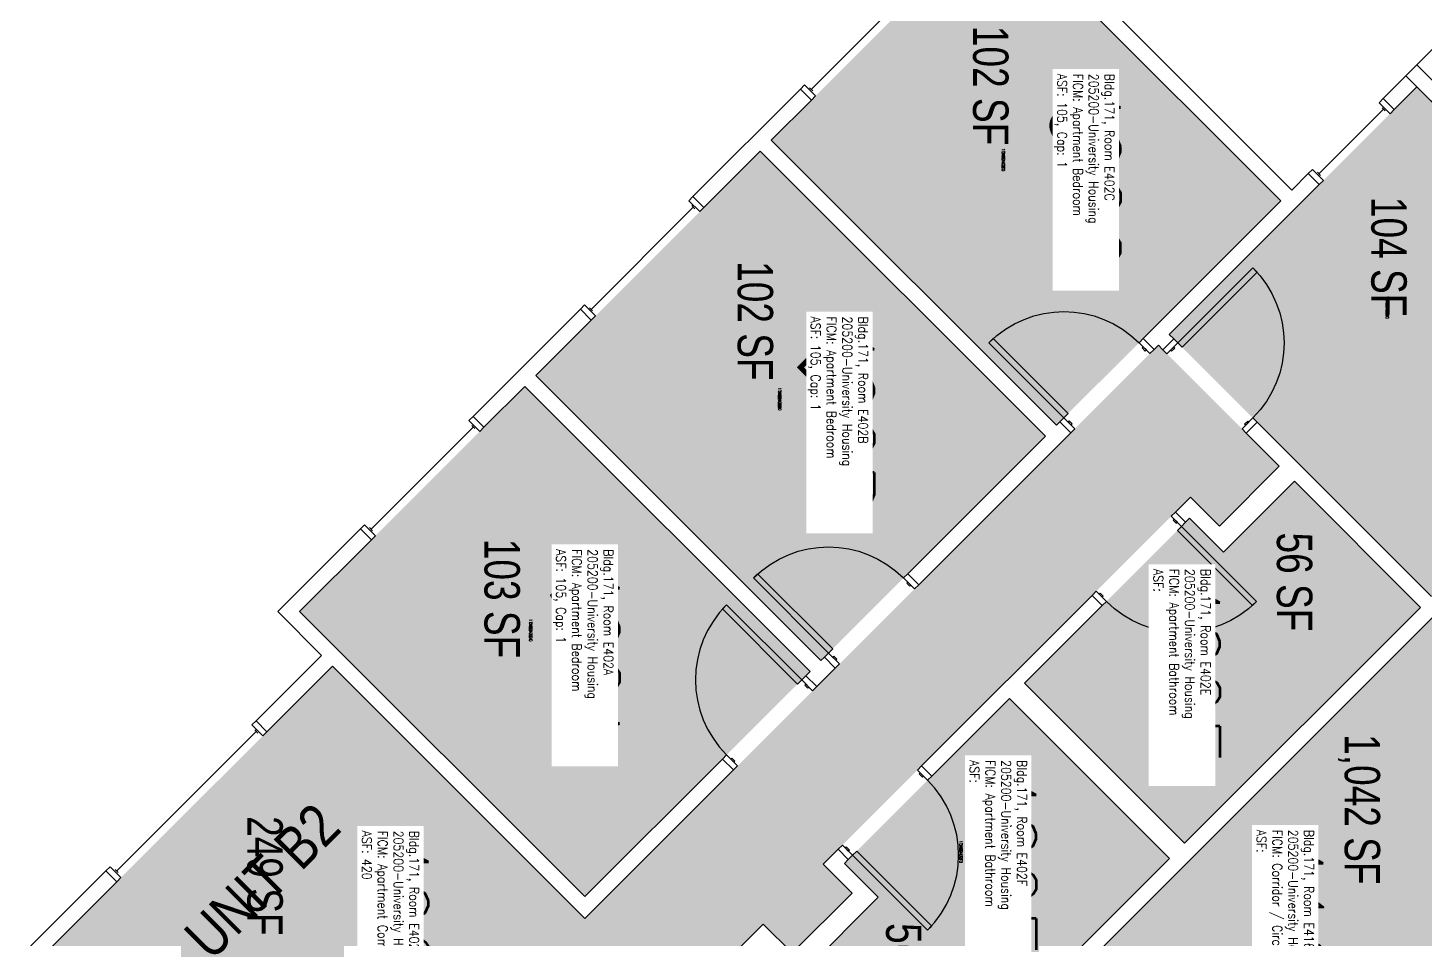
# Model space of a CAD drawing. Header units: inches. Extents: x 9163 to 12690, y -254 to 1288.
# Drawn here: x 9324 to 9797.7, y 284 to 593.1 of the extents above; entities that cross this region are included whole.
import ezdxf
from ezdxf.enums import TextEntityAlignment as Align

# ---------------------------------------------------------------- set-up
doc = ezdxf.new("R2010")
doc.units = ezdxf.units.IN
doc.header["$LTSCALE"] = 48
doc.header["$MEASUREMENT"] = 0
for name, color, linetype in [('A-AREA-IDEN', 1, 'Continuous'), ('A-DOOR', 2, 'Continuous'), ('A-GLAZ', 1, 'Continuous'), ('A-IDEN-RNUM', 7, 'Continuous'), ('A-IDEN-SNUM', 4, 'Continuous'), ('A-IDEN-VNUM', 4, 'Continuous'), ('A-ROOM', 1, 'Continuous'), ('A-WALL', 5, 'Continuous'), ('AREA-TEXT', 3, 'Continuous'), ('Rooms-Category-Color', 7, 'Continuous'), ('Rooms-College-Color', 7, 'Continuous'), ('Rooms-Department-Color', 7, 'Continuous'), ('Rooms-Division-Color', 7, 'Continuous'), ('Rooms-Information', 7, 'Continuous')]:
    doc.layers.add(name, color=color, linetype=linetype)
doc.styles.add('AREA', font='arial.ttf', dxfattribs={"width": 0.75, "height": 12})
doc.styles.add('ROOMSNUMBER', font='txt.shx', dxfattribs={"height": 0.03})
doc.styles.add('ROOMVNUMBER', font='simplex.shx', dxfattribs={"width": 0.85})
doc.styles.get("Standard").update_dxf_attribs({"font": 'ARIALN.TTF'})

msp = doc.modelspace()

# ---------------------------------------------------------------- hatches: boundary and pattern name
h = msp.add_hatch()
h.set_pattern_fill('ANSI31', color=256, style=0)
h.set_pattern_definition([(180.000002, (9472.75031, 986.51958), (-4e-09, 0.125), [])])
h.paths.add_polyline_path([(9651.28, 339.22), (9609.75, 297.69), (9616.26, 291.18), (9657.79, 332.71)], flags=9)
at = {"layer": 'Rooms-Category-Color', "true_color": 0xadadad}
msp.add_hatch(color=253, dxfattribs=at).paths.add_polyline_path([(11029.83, 999.18), (10980.83, 999.18), (10980.83, 1009.26), (10925.69, 1009.26), (10925.69, 1034.26), (10843.37, 1034.26), (10843.37, 1009.26), (10416.27, 1009.26), (10206, 798.98), (10188.32, 816.66), (10130.11, 758.45), (10147.79, 740.77), (9631.02, 224.01), (9613.34, 241.68), (9555.13, 183.47), (9572.81, 165.79), (9505.89, 98.87), (9517.47, 87.29), (9506.15, 75.98), (9498.72, 68.54), (9513.59, 53.35), (9544.69, 22.24), (9691.06, 169.49), (9691.77, 170.2), (9676.92, 185.05), (9743.84, 251.97), (9761.52, 234.29), (9819.73, 292.51), (9802.05, 310.18), (10318.82, 826.95), (10336.49, 809.27), (10394.71, 867.48), (10377.03, 885.16), (10443.95, 952.08), (10554.07, 841.95), (10632.39, 920.61), (10981.46, 920.61), (10981.46, 930.68), (10998.08, 930.68), (10998.08, 926.93), (11027.46, 926.93)])
at = {"layer": 'Rooms-Category-Color', "true_color": 0x728ef3}
for points in [[(9575.98, 555.04), (9652.08, 631.15), (9748.78, 534.45), (9672.66, 458.35), (9576.28, 554.72)], [(9883.83, 484.23), (9794.92, 573.16), (9710.95, 489.19), (9799.87, 400.27)], [(9572.27, 551.33), (9496.16, 475.23), (9592.84, 378.53), (9668.96, 454.63), (9572.57, 551.01)], [(9413.87, 198.31), (9473.37, 257.81), (9547.71, 183.47), (9590.93, 226.69), (9584.6, 233.02), (9588.31, 236.73), (9594.64, 230.41), (9609.63, 245.4), (9574.72, 280.31), (9559.73, 265.32), (9564.27, 260.78), (9560.56, 257.06), (9550.89, 266.73), (9573.3, 289.15), (9583.11, 279.34), (9603.44, 299.67), (9593.63, 309.48), (9718.11, 433.95), (9727.92, 424.14), (9748.25, 444.47), (9707.24, 485.48), (9512.78, 291.03), (9427.22, 376.59), (9331.41, 280.77)], [(9492.45, 471.52), (9416.08, 395.15), (9512.78, 298.45), (9589.15, 374.82), (9492.75, 471.19)], [(9717.83, 426.78), (9661.88, 370.83), (9716.15, 316.56), (9796.14, 396.55), (9753.37, 439.34), (9729.33, 415.3)], [(9711.02, 311.42), (9631.02, 231.43), (9588.24, 274.21), (9612.28, 298.25), (9600.79, 309.74), (9656.75, 365.7)]]:
    msp.add_hatch(color=171, dxfattribs=at).paths.add_polyline_path(points)
at = {"layer": 'Rooms-College-Color', "true_color": 0xadadad}
for points in [[(11029.83, 999.18), (10980.83, 999.18), (10980.83, 1009.26), (10925.69, 1009.26), (10925.69, 1034.26), (10843.37, 1034.26), (10843.37, 1009.26), (10416.27, 1009.26), (10206, 798.98), (10188.32, 816.66), (10130.11, 758.45), (10147.79, 740.77), (9631.02, 224.01), (9613.34, 241.68), (9555.13, 183.47), (9572.81, 165.79), (9505.89, 98.87), (9517.47, 87.29), (9506.15, 75.98), (9498.72, 68.54), (9513.59, 53.35), (9544.69, 22.24), (9691.06, 169.49), (9691.77, 170.2), (9676.92, 185.05), (9743.84, 251.97), (9761.52, 234.29), (9819.73, 292.51), (9802.05, 310.18), (10318.82, 826.95), (10336.49, 809.27), (10394.71, 867.48), (10377.03, 885.16), (10443.95, 952.08), (10554.07, 841.95), (10632.39, 920.61), (10981.46, 920.61), (10981.46, 930.68), (10998.08, 930.68), (10998.08, 926.93), (11027.46, 926.93)], [(9575.98, 555.04), (9652.08, 631.15), (9748.78, 534.45), (9672.66, 458.35), (9576.28, 554.72)], [(9883.83, 484.23), (9794.92, 573.16), (9710.95, 489.19), (9799.87, 400.27)], [(9572.27, 551.33), (9496.16, 475.23), (9592.84, 378.53), (9668.96, 454.63), (9572.57, 551.01)], [(9413.87, 198.31), (9473.37, 257.81), (9547.71, 183.47), (9590.93, 226.69), (9584.6, 233.02), (9588.31, 236.73), (9594.64, 230.41), (9609.63, 245.4), (9574.72, 280.31), (9559.73, 265.32), (9564.27, 260.78), (9560.56, 257.06), (9550.89, 266.73), (9573.3, 289.15), (9583.11, 279.34), (9603.44, 299.67), (9593.63, 309.48), (9718.11, 433.95), (9727.92, 424.14), (9748.25, 444.47), (9707.24, 485.48), (9512.78, 291.03), (9427.22, 376.59), (9331.41, 280.77)], [(9492.45, 471.52), (9416.08, 395.15), (9512.78, 298.45), (9589.15, 374.82), (9492.75, 471.19)], [(9717.83, 426.78), (9661.88, 370.83), (9716.15, 316.56), (9796.14, 396.55), (9753.37, 439.34), (9729.33, 415.3)], [(9711.02, 311.42), (9631.02, 231.43), (9588.24, 274.21), (9612.28, 298.25), (9600.79, 309.74), (9656.75, 365.7)]]:
    msp.add_hatch(color=253, dxfattribs=at).paths.add_polyline_path(points)
at = {"layer": 'Rooms-Department-Color', "true_color": 0xacacac}
msp.add_hatch(color=253, dxfattribs=at).paths.add_polyline_path([(11029.83, 999.18), (10980.83, 999.18), (10980.83, 1009.26), (10925.69, 1009.26), (10925.69, 1034.26), (10843.37, 1034.26), (10843.37, 1009.26), (10416.27, 1009.26), (10206, 798.98), (10188.32, 816.66), (10130.11, 758.45), (10147.79, 740.77), (9631.02, 224.01), (9613.34, 241.68), (9555.13, 183.47), (9572.81, 165.79), (9505.89, 98.87), (9517.47, 87.29), (9506.15, 75.98), (9498.72, 68.54), (9513.59, 53.35), (9544.69, 22.24), (9691.06, 169.49), (9691.77, 170.2), (9676.92, 185.05), (9743.84, 251.97), (9761.52, 234.29), (9819.73, 292.51), (9802.05, 310.18), (10318.82, 826.95), (10336.49, 809.27), (10394.71, 867.48), (10377.03, 885.16), (10443.95, 952.08), (10554.07, 841.95), (10632.39, 920.61), (10981.46, 920.61), (10981.46, 930.68), (10998.08, 930.68), (10998.08, 926.93), (11027.46, 926.93)])
at = {"layer": 'Rooms-Department-Color', "true_color": 0x604aed}
for points in [[(9575.98, 555.04), (9652.08, 631.15), (9748.78, 534.45), (9672.66, 458.35), (9576.28, 554.72)], [(9883.83, 484.23), (9794.92, 573.16), (9710.95, 489.19), (9799.87, 400.27)], [(9572.27, 551.33), (9496.16, 475.23), (9592.84, 378.53), (9668.96, 454.63), (9572.57, 551.01)], [(9413.87, 198.31), (9473.37, 257.81), (9547.71, 183.47), (9590.93, 226.69), (9584.6, 233.02), (9588.31, 236.73), (9594.64, 230.41), (9609.63, 245.4), (9574.72, 280.31), (9559.73, 265.32), (9564.27, 260.78), (9560.56, 257.06), (9550.89, 266.73), (9573.3, 289.15), (9583.11, 279.34), (9603.44, 299.67), (9593.63, 309.48), (9718.11, 433.95), (9727.92, 424.14), (9748.25, 444.47), (9707.24, 485.48), (9512.78, 291.03), (9427.22, 376.59), (9331.41, 280.77)], [(9492.45, 471.52), (9416.08, 395.15), (9512.78, 298.45), (9589.15, 374.82), (9492.75, 471.19)], [(9717.83, 426.78), (9661.88, 370.83), (9716.15, 316.56), (9796.14, 396.55), (9753.37, 439.34), (9729.33, 415.3)], [(9711.02, 311.42), (9631.02, 231.43), (9588.24, 274.21), (9612.28, 298.25), (9600.79, 309.74), (9656.75, 365.7)]]:
    msp.add_hatch(color=173, dxfattribs=at).paths.add_polyline_path(points)
at = {"layer": 'Rooms-Division-Color', "true_color": 0xadadad}
msp.add_hatch(color=253, dxfattribs=at).paths.add_polyline_path([(11029.83, 999.18), (10980.83, 999.18), (10980.83, 1009.26), (10925.69, 1009.26), (10925.69, 1034.26), (10843.37, 1034.26), (10843.37, 1009.26), (10416.27, 1009.26), (10206, 798.98), (10188.32, 816.66), (10130.11, 758.45), (10147.79, 740.77), (9631.02, 224.01), (9613.34, 241.68), (9555.13, 183.47), (9572.81, 165.79), (9505.89, 98.87), (9517.47, 87.29), (9506.15, 75.98), (9498.72, 68.54), (9513.59, 53.35), (9544.69, 22.24), (9691.06, 169.49), (9691.77, 170.2), (9676.92, 185.05), (9743.84, 251.97), (9761.52, 234.29), (9819.73, 292.51), (9802.05, 310.18), (10318.82, 826.95), (10336.49, 809.27), (10394.71, 867.48), (10377.03, 885.16), (10443.95, 952.08), (10554.07, 841.95), (10632.39, 920.61), (10981.46, 920.61), (10981.46, 930.68), (10998.08, 930.68), (10998.08, 926.93), (11027.46, 926.93)])
at = {"layer": 'Rooms-Division-Color', "true_color": 0x604aed}
for points in [[(9575.98, 555.04), (9652.08, 631.15), (9748.78, 534.45), (9672.66, 458.35), (9576.28, 554.72)], [(9883.83, 484.23), (9794.92, 573.16), (9710.95, 489.19), (9799.87, 400.27)], [(9572.27, 551.33), (9496.16, 475.23), (9592.84, 378.53), (9668.96, 454.63), (9572.57, 551.01)], [(9413.87, 198.31), (9473.37, 257.81), (9547.71, 183.47), (9590.93, 226.69), (9584.6, 233.02), (9588.31, 236.73), (9594.64, 230.41), (9609.63, 245.4), (9574.72, 280.31), (9559.73, 265.32), (9564.27, 260.78), (9560.56, 257.06), (9550.89, 266.73), (9573.3, 289.15), (9583.11, 279.34), (9603.44, 299.67), (9593.63, 309.48), (9718.11, 433.95), (9727.92, 424.14), (9748.25, 444.47), (9707.24, 485.48), (9512.78, 291.03), (9427.22, 376.59), (9331.41, 280.77)], [(9492.45, 471.52), (9416.08, 395.15), (9512.78, 298.45), (9589.15, 374.82), (9492.75, 471.19)], [(9717.83, 426.78), (9661.88, 370.83), (9716.15, 316.56), (9796.14, 396.55), (9753.37, 439.34), (9729.33, 415.3)], [(9711.02, 311.42), (9631.02, 231.43), (9588.24, 274.21), (9612.28, 298.25), (9600.79, 309.74), (9656.75, 365.7)]]:
    msp.add_hatch(color=173, dxfattribs=at).paths.add_polyline_path(points)

# ---------------------------------------------------------------- linework, layer by layer
at = {"layer": 'A-DOOR'}
for points in [[(9713.86, 486.28), (9715.28, 484.86), (9740.73, 510.32), (9739.32, 511.73)], [(9675.24, 460.91), (9676.65, 462.32), (9651.2, 487.78), (9649.78, 486.37)], [(9704.41, 482.65), (9705.82, 484.07), (9702.11, 487.78), (9700.69, 486.37)], [(9703.17, 483.89), (9702.82, 483.54), (9701.76, 484.6), (9702.11, 484.95)], [(9710.15, 482.57), (9708.74, 483.98), (9712.45, 487.69), (9713.86, 486.28)], [(9711.39, 483.8), (9711.74, 483.45), (9712.8, 484.51), (9712.45, 484.86)], [(9678.95, 457.2), (9677.54, 455.78), (9673.82, 459.5), (9675.24, 460.91)], [(9677.71, 458.43), (9678.07, 458.79), (9677.01, 459.85), (9676.65, 459.5)], [(9735.61, 457.11), (9737.02, 455.7), (9740.73, 459.41), (9739.32, 460.82)], [(9736.84, 458.35), (9736.49, 458.7), (9737.55, 459.76), (9737.9, 459.41)], [(9711.64, 427.49), (9713.06, 428.9), (9716.5, 425.45), (9715.09, 424.04)], [(9712.62, 426.51), (9712.26, 426.16), (9713.32, 425.1), (9713.68, 425.45)], [(9715.09, 424.04), (9713.68, 422.63), (9739.13, 397.17), (9740.55, 398.58)], [(9595.42, 381.09), (9596.84, 382.51), (9571.38, 407.96), (9569.97, 406.55)], [(9624.59, 402.84), (9626.01, 404.25), (9622.29, 407.96), (9620.88, 406.55)], [(9623.35, 404.08), (9623, 403.72), (9621.94, 404.78), (9622.29, 405.14)], [(9686.19, 402.03), (9684.77, 400.62), (9688.22, 397.17), (9689.63, 398.58)], [(9687.16, 401.06), (9687.51, 401.41), (9688.57, 400.35), (9688.22, 400)], [(9586.32, 371.99), (9584.91, 370.58), (9559.45, 396.03), (9560.86, 397.45)], [(9599.14, 377.38), (9597.72, 375.97), (9594.01, 379.68), (9595.42, 381.09)], [(9597.9, 378.62), (9598.25, 378.97), (9597.19, 380.03), (9596.84, 379.68)], [(9590.03, 368.28), (9591.45, 369.69), (9587.73, 373.4), (9586.32, 371.99)], [(9588.79, 369.52), (9588.44, 369.16), (9587.38, 370.22), (9587.73, 370.58)], [(9564.58, 342.82), (9563.16, 341.41), (9559.45, 345.12), (9560.86, 346.53)], [(9563.34, 344.06), (9563.69, 344.41), (9562.63, 345.47), (9562.28, 345.12)], [(9625.55, 341.4), (9626.97, 342.81), (9630.41, 339.36), (9629, 337.95)], [(9626.53, 340.42), (9626.17, 340.07), (9627.23, 339.01), (9627.59, 339.36)], [(9600.1, 315.94), (9598.68, 314.53), (9602.13, 311.08), (9603.54, 312.49)], [(9601.07, 314.97), (9601.42, 315.32), (9602.48, 314.26), (9602.13, 313.91)], [(9603.54, 312.49), (9604.96, 313.91), (9630.41, 288.45), (9629, 287.04)]]:
    msp.add_lwpolyline(points, close=True, dxfattribs=at)
at = {"layer": 'A-DOOR', "extrusion": (2.24931e-68, -2.24931e-68, -1)}
for centre, start, end in [((-9713.86, 486.28), 135, 225), ((-9675.24, 460.91), 45, 135), ((-9595.42, 381.09), 45, 135), ((-9715.09, 424.04), 225, 315)]:
    msp.add_arc(centre, 36, start, end, dxfattribs=at)
at = {"layer": 'A-DOOR'}
for centre, start, end in [((9586.32, 371.99), 135, 225), ((9603.54, 312.49), 315, 45)]:
    msp.add_arc(centre, 36, start, end, dxfattribs=at)
at = {"layer": 'A-GLAZ'}
for p, q in [((9589.52, 572.3), (9624.17, 606.95)), ((9590.05, 571.77), (9588.99, 572.83)), ((9761.68, 543.64), (9783.6, 565.56)), ((9784.13, 565.03), (9783.07, 566.09)), ((9762.21, 543.11), (9761.15, 544.17)), ((9514.9, 497.68), (9549.55, 532.33)), ((9550.08, 531.8), (9549.02, 532.86)), ((9515.43, 497.15), (9514.37, 498.21)), ((9440.32, 423.1), (9474.97, 457.75)), ((9475.5, 457.22), (9474.44, 458.28)), ((9440.85, 422.57), (9439.79, 423.63)), ((9354.03, 307.11), (9401.41, 354.48)), ((9401.94, 353.95), (9400.87, 355.01)), ((9354.56, 306.58), (9353.5, 307.64))]:
    msp.add_line(p, q, dxfattribs=at)
for points in [[(9587.31, 573.8), (9585.9, 572.39), (9589.61, 568.67), (9591.02, 570.09)], [(9782.1, 567.77), (9783.51, 569.18), (9787.22, 565.47), (9785.81, 564.05)], [(9759.47, 545.14), (9758.05, 543.72), (9761.77, 540.01), (9763.18, 541.43)], [(9548.05, 534.54), (9549.46, 535.95), (9553.17, 532.24), (9551.76, 530.82)], [(9512.69, 499.18), (9511.28, 497.77), (9514.99, 494.06), (9516.4, 495.47)], [(9473.47, 459.96), (9474.88, 461.37), (9478.6, 457.66), (9477.18, 456.25)], [(9438.11, 424.6), (9436.7, 423.19), (9440.41, 419.48), (9441.83, 420.89)], [(9399.9, 356.69), (9401.32, 358.11), (9405.03, 354.4), (9403.61, 352.98)], [(9351.82, 308.61), (9350.41, 307.2), (9354.12, 303.48), (9355.53, 304.9)]]:
    msp.add_lwpolyline(points, close=True, dxfattribs=at)
at = {"layer": 'A-WALL'}
for p, q in [((9652.08, 638.57), (9752.49, 538.16)), ((9748.78, 534.45), (9652.08, 631.15)), ((9802.61, 588.28), (9791.2, 576.87)), ((9783.51, 569.18), (9794.92, 580.59)), ((9794.92, 580.59), (9891.26, 484.24)), ((9794.92, 573.16), (9787.22, 565.47)), ((9791.2, 576.87), (9887.55, 480.53)), ((9883.84, 484.24), (9794.92, 573.16)), ((9549.46, 535.95), (9585.9, 572.39)), ((9589.61, 568.67), (9575.98, 555.04)), ((9585.9, 572.39), (9589.61, 568.67)), ((9787.22, 565.47), (9783.51, 569.18)), ((9575.98, 555.04), (9672.68, 458.35)), ((9572.27, 551.33), (9553.17, 532.24)), ((9668.96, 454.63), (9572.27, 551.33)), ((9752.49, 538.16), (9758.05, 543.72)), ((9761.77, 540.01), (9755.76, 534.01)), ((9758.05, 543.72), (9761.77, 540.01)), ((9553.17, 532.24), (9549.46, 535.95)), ((9702.11, 487.78), (9748.78, 534.45)), ((9755.76, 534.01), (9710.95, 489.19)), ((9474.88, 461.37), (9511.28, 497.77)), ((9511.28, 497.77), (9514.99, 494.06)), ((9514.99, 494.06), (9496.16, 475.23)), ((9710.95, 489.19), (9712.45, 487.69)), ((9705.82, 484.07), (9702.11, 487.78)), ((9707.24, 485.48), (9705.82, 484.07)), ((9708.74, 483.98), (9707.24, 485.48)), ((9712.45, 487.69), (9708.74, 483.98)), ((9496.16, 475.23), (9592.86, 378.53)), ((9492.45, 471.52), (9478.6, 457.66)), ((9589.15, 374.82), (9492.45, 471.52)), ((9478.6, 457.66), (9474.88, 461.37)), ((9672.68, 458.35), (9673.82, 459.5)), ((9673.82, 459.5), (9677.54, 455.78)), ((9677.54, 455.78), (9626.01, 404.25)), ((9737.02, 455.7), (9740.73, 459.41)), ((9738.88, 453.84), (9737.02, 455.7)), ((9740.73, 459.41), (9742.59, 457.55)), ((9742.59, 457.55), (9799.87, 400.27)), ((9622.29, 407.96), (9668.96, 454.63)), ((9748.25, 444.47), (9738.88, 453.84)), ((9727.92, 424.14), (9748.25, 444.47)), ((9753.37, 439.34), (9729.33, 415.3)), ((9796.15, 396.56), (9753.37, 439.34)), ((9713.06, 428.9), (9718.11, 433.95)), ((9718.11, 433.95), (9727.92, 424.14)), ((9716.5, 425.45), (9713.06, 428.9)), ((9717.84, 426.79), (9716.5, 425.45)), ((9729.33, 415.3), (9717.84, 426.79)), ((9408.66, 395.15), (9436.7, 423.19)), ((9436.7, 423.19), (9440.41, 419.48)), ((9440.41, 419.48), (9416.08, 395.15)), ((9626.01, 404.25), (9622.29, 407.96)), ((9626.97, 342.81), (9684.77, 400.62)), ((9684.77, 400.62), (9688.22, 397.17)), ((9423.51, 380.3), (9408.66, 395.15)), ((9416.08, 395.15), (9512.78, 298.45)), ((9800.31, 393.29), (9631.02, 224.01)), ((9688.22, 397.17), (9661.88, 370.83)), ((9716.15, 316.56), (9796.15, 396.56)), ((9401.32, 358.11), (9423.51, 380.3)), ((9592.86, 378.53), (9594.01, 379.68)), ((9594.01, 379.68), (9597.72, 375.97)), ((9427.22, 376.59), (9405.03, 354.4)), ((9512.78, 291.03), (9427.22, 376.59)), ((9587.73, 373.4), (9589.15, 374.82)), ((9597.72, 375.97), (9591.45, 369.69)), ((9591.45, 369.69), (9587.73, 373.4)), ((9661.88, 370.83), (9716.15, 316.56)), ((9656.75, 365.7), (9630.41, 339.36)), ((9711.02, 311.43), (9656.75, 365.7)), ((9405.03, 354.4), (9401.32, 358.11)), ((9512.78, 298.45), (9559.45, 345.12)), ((9563.16, 341.41), (9512.78, 291.03)), ((9559.45, 345.12), (9563.16, 341.41)), ((9630.41, 339.36), (9626.97, 342.81)), ((9593.63, 309.48), (9598.68, 314.53)), ((9598.68, 314.53), (9602.13, 311.08)), ((9603.44, 299.67), (9593.63, 309.48)), ((9602.13, 311.08), (9600.79, 309.74)), ((9600.79, 309.74), (9612.28, 298.25)), ((9631.02, 231.43), (9711.02, 311.43)), ((9323.98, 280.77), (9350.41, 307.2)), ((9354.12, 303.48), (9331.41, 280.77)), ((9350.41, 307.2), (9354.12, 303.48)), ((9583.11, 279.34), (9603.44, 299.67)), ((9612.28, 298.25), (9588.24, 274.21)), ((9550.89, 266.73), (9573.3, 289.15)), ((9573.3, 289.15), (9583.11, 279.34))]:
    msp.add_line(p, q, dxfattribs=at)

# ---------------------------------------------------------------- texts
at = {"layer": 'A-AREA-IDEN'}
msp.add_text('UNIT B2', height=14.4, rotation=45, dxfattribs=at).set_placement((9408.47, 298.61), align=Align.CENTER)
at = {"layer": 'A-IDEN-RNUM', "style": 'ROOMSNUMBER', "width": 0.85}
for s, p in [('0402-C0', (9654.7, 548.39)), ('0402-D0', (9784.84, 498.42)), ('0402-B0', (9578.88, 467.26)), ('0402-A0', (9494.46, 388.82)), ('0402-E0', (9714.19, 374.03)), ('0402-F0', (9640.29, 313.67)), ('0416-A0', (9753.92, 304.21))]:
    msp.add_text(s, height=1, rotation=270, dxfattribs=at).set_placement(p, align=Align.MIDDLE_CENTER)
at = {"layer": 'A-IDEN-SNUM', "style": 'ROOMSNUMBER', "width": 0.85}
for s, p in [('1710E402C0', (9654.7, 548.39)), ('1710E402D0', (9784.84, 498.42)), ('1710E402B0', (9578.88, 467.26)), ('1710E402A0', (9494.46, 388.82)), ('1710E402E0', (9714.19, 374.03)), ('1710E402F0', (9640.29, 313.67)), ('1710E416A0', (9753.92, 304.21))]:
    msp.add_text(s, height=1, rotation=270, dxfattribs=at).set_placement(p, align=Align.MIDDLE_CENTER)
at = {"layer": 'A-IDEN-VNUM', "style": 'ROOMVNUMBER', "width": 0.85}
for s, p in [('402C', (9683.19, 543.45)), ('402B', (9599.64, 461.55)), ('402A', (9513.29, 381.7)), ('402E', (9716.87, 376.37)), ('402F', (9654.58, 311.53)), ('402', (9448.53, 296.24)), ('416A', (9751.87, 288.33))]:
    msp.add_text(s, height=22.5, rotation=270, dxfattribs=at).set_placement(p, align=Align.MIDDLE_CENTER)
at = {"layer": 'A-ROOM', "char_height": 16, "width": 1, "attachment_point": 1, "rotation": 44.8702}
for s, insert in [('{\\C1;C}', (9667.16, 558.83)), ('{\\C1;B}', (9583.61, 476.93)), ('{\\C1;A}', (9497.26, 397.08))]:
    msp.add_mtext(s, dxfattribs=dict(at, insert=insert))
at = {"layer": 'AREA-TEXT', "style": 'AREA', "width": 0.75}
for s, p in [('102 SF', (9650.42, 573.59)), ('104 SF', (9785.44, 515.56)), ('102 SF', (9570.61, 493.77)), ('103 SF', (9484.77, 399.58)), ('56 SF', (9753.43, 405.2)), ('1,042 SF', (9776.41, 328.06)), ('249 SF', (9404.37, 305.5)), ('56 SF', (9620.93, 272.7))]:
    msp.add_text(s, height=12, rotation=270, dxfattribs=at).set_placement(p, align=Align.MIDDLE_CENTER)

# ---------------------------------------------------------------- next in the draw order: texts
at = {"layer": 'Rooms-Information', "char_height": 3.2143, "width": 72, "attachment_point": 7, "rotation": 270, "style": 'ROOMVNUMBER', "bg_fill": 3, "box_fill_scale": 1.5, "bg_fill_color": 256, "bg_fill_true_color": 13158600, "bg_fill_transparency": 0}
for s, insert in [('Bldg.171, Room E402C^M^J205200-University Housing^M^JFICM: Apartment Bedroom^M^JASF: 105, Cap: 1', (9671.94, 577.6)), ('Bldg.171, Room E402B^M^J205200-University Housing^M^JFICM: Apartment Bedroom^M^JASF: 105, Cap: 1', (9588.39, 495.25)), ('Bldg.171, Room E402A^M^J205200-University Housing^M^JFICM: Apartment Bedroom^M^JASF: 105, Cap: 1', (9502.04, 416.31)), ('Bldg.171, Room E402E^M^J205200-University Housing^M^JFICM: Apartment Bathroom^M^JASF: ', (9705.62, 409.61)), ('Bldg.171, Room E402F^M^J205200-University Housing^M^JFICM: Apartment Bathroom^M^JASF: ', (9643.33, 344.77)), ('Bldg.171, Room E402^M^J205200-University Housing^M^JFICM: Apartment Common Living^M^JASF: 420', (9437.28, 320.83)), ('Bldg.171, Room E416A^M^J205200-University Housing^M^JFICM: Corridor / Circulation^M^JASF: ', (9740.62, 321.12))]:
    msp.add_mtext(s, dxfattribs=dict(at, insert=insert))

doc.saveas('drawing.dxf')
